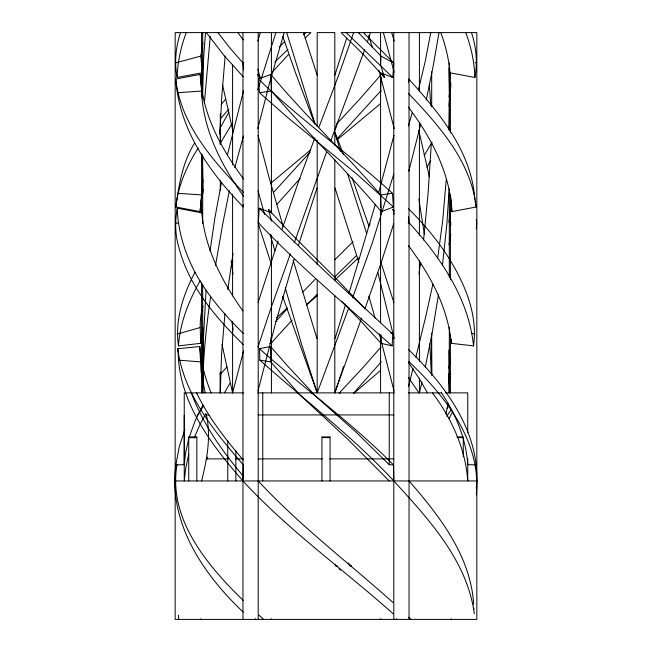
<?xml version="1.0" encoding="UTF-8"?>
<svg xmlns="http://www.w3.org/2000/svg" width="652" height="652" viewBox="0 0 652 652"><rect width="100%" height="100%" fill="white"/><g stroke="black" fill="none" stroke-linecap="round" stroke-linejoin="round"><path stroke-width="0.98" d="M243.237 612.122C203.196 574.273 168.045 522.513 175.893 464.852L184.247 464.705L184.247 415.316M202.454 98.322L202.454 96.414M220.278 372.08L220.311 392.871L221.509 354.729L224.94 313.636M474.314 613.736C467.142 560.467 428.592 519.073 393.792 480.948L393.425 464.86L389.244 464.713L389.244 392.871M392.145 345.91L392.797 334.101L325.984 272.259L259.26 208.2L258.265 222.674C300.059 266.758 346.497 305.959 392.145 345.91L381.021 343.327L362.43 322.805L341.648 301.224M336.473 139.52L380.629 91.044L381.086 77.238M448.894 373.62L449.309 392.871L448.894 350.01M408.502 245.657C429.807 274.394 447.916 307.084 451.29 343.319L473.539 345.902C476.971 322.047 470.035 297.956 459.252 276.668C446.604 251.085 428.519 228.591 408.356 208.558M473.768 609.62L473.768 608.226M202.911 179.683L200.099 211.623L175.828 206.986C178.102 185.828 186.716 165.828 198.2 148.085M202.462 95.453L203.391 61.101L205.502 32.6M202.283 154.548L203.049 193.408M206.073 290.295L203.44 338.209L202.69 392.871C202.788 360.507 205.975 328.225 210.677 296.228M451.241 339.39L451.29 343.319M205.201 392.871L201.036 371.542L199.781 346.489L177.751 348.747C183.579 394.33 214.182 431.249 243.318 464.86L242.96 480.948C288.331 530.321 343.262 569.302 393.148 613.736M269.602 343.685L270.979 343.327L270.979 337.443M393.792 480.948C352.813 436.75 304.712 400.157 259.863 360.157L259.504 348.747L270.515 346.489L288.094 366.538L312.634 392.871M363.596 307.385L338.869 281.362L290.507 233.114L268.534 209.496L271.379 220.539M381.086 334.989L381.021 343.327M219.805 134.247L221.892 95.086L225.16 56.023M448.967 129.691L449.538 95.453L448.918 67.767M201.59 212.821L177.262 208.2C177.898 230.563 184.638 252.52 194.997 272.259C183.033 294.72 174.76 320.377 178.461 345.902L200.71 343.319C200.474 330.841 198.95 318.38 203.074 306.195M298.127 392.871L270.751 361.86L270.515 346.489M305.144 38.02L310.906 32.6L175.168 32.6L175.168 619.4L476.832 619.4L476.832 32.6L341.094 32.6L363.596 54.67L384.493 77.49L380.572 64.613L380.98 56.096L358.38 32.6M201.59 72.894L177.124 77.466C177.548 62.127 180.881 46.944 186.252 32.6M380.572 207.882L380.572 72.894L392.806 77.466L393.751 62.983L363.425 32.6M449.163 188.795L446.897 223.726L442.415 265.69M177.124 77.466C174.288 62.453 175.681 47.123 180.522 32.6M431.322 143.758L428.071 193.603L423.58 239.969M242.96 480.948C211.036 444.55 178.542 401.836 178.143 351.265M243.383 600.565C207.263 565.545 167.613 518.568 177.067 464.501M200.099 211.623L201.06 200.596L202.951 189.512M408.576 349.586C445.903 385.674 481.559 433.67 476.278 488.34M450.41 209.496L448.975 222.495M204.386 102.926L210.262 36.382M201.59 77.49L203.131 63.162M446.229 179.618L442.667 220.987L437.663 258.151M450.858 82.918L449.032 106.284M194.622 143.016C182.519 162.364 178.925 184.866 175.828 206.986M184.247 464.705L185.616 452.879L188.648 439.098M450.41 132.886L450.41 72.894L474.876 77.466C477.712 62.453 476.319 47.123 471.477 32.6M178.461 345.902C179.968 322.756 188.811 300.8 200.156 280.792M476.327 228.828L476.726 222.674L476.245 219.887M408.454 82.185L408.763 79.022C439.481 113.089 471.657 151.59 474.786 199.325M476.31 494.909C481.535 441.575 445.202 396.082 408.804 361.51M243.546 204.451L243.286 206.986C208.925 171.37 179.219 129.691 175.73 79.022L200.205 74.409C200.971 79.854 201.452 85.355 201.484 90.856C203 129.561 221.24 165.372 243.595 196.17M451.208 619.4L451.274 618.756M200.71 343.319L203.074 327.899M201.59 64.613L200.783 56.096L202.894 42.779M175.893 464.852L179.21 446.84L184.875 429.652M210.042 251.15L214.842 218.233L221.493 182.389M450.866 85.591L448.983 96.635M227.841 289.235L233.008 253.514M450.719 373.474L449.098 383.172M420.662 262.471L418.943 274.003M450.817 234.524L448.951 244.647M438.486 294.704L432.211 332.61L425.283 367.223M439.008 32.6L433.05 66.716L426.237 100.066M215.502 265.69L222.764 223.726L229.382 190.637M430.736 32.6L425.283 61.101L418.47 89.723M243.229 344.558C215.6 317.475 188.917 286.252 179.039 247.956C175.038 234.94 174.866 221.46 177.262 208.2M450.671 359.325L448.878 368.144M207.401 458.878L207.727 457.068M432.863 284.182L425.772 316.448L415.837 357.28M445.919 413.979L448.168 403.425M201.59 480.948C206.961 459.464 211.232 436.954 206.35 414.933M227.475 154.687L243.555 90.677M422.015 381.86L419.415 392.871L419.415 378.184M420.801 123.945L408.78 171.223M257.768 128.64L269.398 83.595L284.158 32.6M222.022 344.427L232.585 392.871L243.595 350.923M257.939 391.061L275.91 321.86L294.06 259.3M393.955 135.363L378.413 193.603M408.543 386.457L413.099 368.201M234.81 167.515L243.489 135.999M188.738 454.257L185.608 468.845L184.247 480.948L184.247 392.871L243.546 392.871M412.243 112.657L408.397 125.983M375.267 204.549L348.983 293.261M188.917 438.12L195.217 420.564L202.927 405.21M257.768 41.133L260.335 32.6M336.913 123.961L335.209 129.569M345.723 304.044L335.087 338.453M393.775 174.084L372.292 242.935L352.528 297.931M275.886 32.6L257.85 89.569M393.735 223.726L381.175 262.634L364.843 309.015M334.883 75.127L346.644 38.207M257.939 347.157L270.026 310.825L290.385 253.791M258.102 302.52L278.102 241.11M298.429 245.356L316.978 188.078M342.047 371.11L343.506 366.571M341.754 372.023L334.81 392.871L334.81 295.951M370.475 32.6L367.312 42.054M282.055 229.227L298.241 182.389L314.802 138.028M353.628 32.6L339.651 72.535L319.072 126.912M334.81 392.871L361.567 318.086M364.721 49.633L330.849 140.636M294.231 242.886L326.628 151.761M348.934 307.385L317.19 392.871L282.56 296.228M194.06 438.062L200.074 424.37L205.95 413.409M452.504 411.958L449.163 418.413M220.148 127.963L228.958 112.095M430.622 160.555L427.019 167.238M219.985 143.896L231.876 123.888M431.909 142.218L424.159 155.779M224.492 392.871L229.92 383.319M448.951 405.226L447.133 408.331M451.323 409.309L446.816 416.335M197.075 415.674L203.783 405.764M231.574 262.813L232.903 260.8M255.087 619.4L255.584 618.756M221.191 104.564L225.641 99.161M380.418 75.428L360.14 98.615L336.905 123.733M381.061 346.986L361.721 368.942L339.366 392.871M381.249 361.86L353.873 392.871M220.384 118.77L228.836 109.177M275.657 321.689L287.32 308.575M220.156 374.631L226.92 366.962M273.547 192.397L310.165 152.095M276.994 204.28L300.173 178.379M380.287 619.4L380.849 618.756M270.979 343.327L292.129 320.083M272.56 71.736L288.404 54.67M368.755 225.535L370.189 224.019M279.219 47.197L284.867 41.321M302.724 292.08L315.185 279.276M306.407 305.242L316.953 294.565M353.074 241.672L334.761 259.806M356.228 255.763L334.68 276.978M274.761 62.119L287.915 49.471M358.445 257.874L335.209 279.716M303.457 34.841L305.87 32.6M276.538 317.801L287.263 307.923M270.767 183.253L310.865 149.715M380.116 103.978L337.451 139.528M317.394 295.527L306.171 305.291M380.556 370.45L353.669 393.466M339.227 393.637L340.108 392.871M408.193 223.09L408.991 222.674L408.486 216.529M243.555 70.196L242.992 62.983L243.799 62.576M381.322 211.623L393.458 206.986L392.431 193.31C349.26 153.497 300.368 120.278 258.494 79.022L270.727 74.409C305.739 116.048 345.193 153.676 380.654 194.924L381.322 211.623C346.155 170.066 306.799 132.209 271.371 90.946M199.789 327.671L177.157 334.085M200.783 56.096L175.241 62.983M450.565 195.453L451.901 211.623L476.172 206.986C471.037 161.28 438.812 125.241 408.38 93.35M393.458 206.986L358.494 175.575L289.154 118.77L259.48 92.714L271.371 91.044M392.431 193.31L380.654 194.924M177.703 92.714L201.484 91.044M257.703 392.871L394.297 392.871M408.307 392.871L441.885 392.871M445.275 392.871L467.753 392.871L467.753 432.374M206.285 414.933L209.015 414.933M258.265 414.933L393.735 414.933M188.379 436.905L197.189 436.905M321.599 436.905L330.401 436.905M456.807 436.905L463.311 436.905M457.354 437.614L463.254 437.614M206.285 458.878L228.208 458.878M235.527 458.878L243.131 458.878M258.265 458.878L322.202 458.878M329.798 458.878L393.735 458.878M175.168 480.948L476.832 480.948M335.144 565.846L337.182 565.846M349.602 565.846L351.534 565.846M476.107 464.852L467.753 464.705C466.098 438.829 455.919 414.126 441.38 392.871M178.469 360.157L200.245 361.86M201.444 194.924L177.882 193.31M259.863 360.157L270.751 361.86M380.629 91.044L381.371 91.141M474.843 334.085L471.999 333.384M475.153 62.576L476.759 62.983M175.274 222.674L178.461 223.514M259.26 208.2L271.428 212.821L271.428 77.653M392.797 334.101L390.662 333.033M393.751 62.983L380.98 56.096M258.265 222.674L259.064 223.09M311.892 392.871L355.389 431.526L389.244 464.713M263.636 619.4L259.007 615.203M259.504 348.747C303.514 388.16 351.835 422.732 393.425 464.86M297.695 392.871L347.834 439.293L389.244 480.948M392.952 602.472C347.883 562.163 299.431 525.414 258.208 480.948M346.13 32.6L392.806 77.466M408.755 617.305L410.89 619.4M243.294 333.441C224.834 315.12 207.336 295.299 194.997 272.259M243.693 192.682C213.082 160.946 180.661 124.695 175.73 79.022M243.269 76.773L223.709 55.094L206.391 32.6M335.267 564.73L336.554 566.075M339.121 568.764L340.401 570.109M408.991 222.674C440.377 257.116 468.755 298.396 473.539 345.902M348.331 563.002L350.833 565.716M242.992 62.983L229.773 47.832L217.947 32.6M409.04 480.948C439.578 516.017 470.768 556.115 473.678 604.396M271.428 212.821L268.534 209.496M243.286 459.953C225.437 439.318 208.518 417.508 196.562 392.871M271.15 618.756L271.713 619.4M394.207 210.955L392.944 209.496L394.15 214.223M380.572 72.894L384.493 77.49M257.89 74.898L260.091 77.49L257.866 69.381M243.098 475.911C222.063 450.923 202.666 423.735 191.321 392.871M392.944 209.496L394.004 210.792M257.768 74.613L260.091 77.49M396.416 618.756L396.913 619.4M243.245 39.853L237.89 32.6M243.661 179.047C221.02 148.583 201.761 113.089 200.205 74.409M432.447 392.871C451.608 418.437 465.609 448.755 467.753 480.948L467.753 458.421M408.356 107.05C431.127 137.466 450.19 172.902 451.901 211.623M408.323 377.345L418.967 392.871M408.576 362.536L419.171 378.535L427.508 392.871M242.878 310.947C221.704 281.004 203.864 246.758 201.59 209.496M211.15 392.871C205.078 378.103 200.897 362.447 199.781 346.489M335.063 132.47L343.539 154.687M314.761 123.945L295.389 72.421L282.781 36.382M465.748 32.6C471.119 46.944 474.452 62.127 474.876 77.466M440.76 32.6C446.147 46.985 449.53 62.144 450.41 77.49M352.096 177.776L369.024 226.48M270.825 262.634L258.265 223.726M381.029 262.748L393.898 302.52M303.522 32.6L317.116 75.127M286.676 32.6L315.087 123.961M335.022 188.078L358.877 262.357M347.744 174.361L366.677 233.62M316.913 338.453L293.131 260.172M340.474 151.215L334.753 132.56M368.69 35.395L372.341 47.555M391.665 32.6L394.232 41.133M383.392 32.6L394.167 72.258M283.107 226.358L268.958 177.116L258.045 135.363M270.189 234.492L274.859 250.792M368.885 296.163L375.087 318.209M378.902 70.245L394.232 128.64M285.242 287.695L301.42 343.791L317.19 392.871L317.19 280.287M264.525 214.549L258.094 190.832M379.317 333.742L394.061 391.061M377.867 272.471L394.142 338.453M418.837 130.62L429.366 176.855M232.984 131.362L222.528 84.801M476.172 206.986L475.658 204.451M475.341 202.748L475.047 201.036M418.869 199.08L424.403 234.524M233.057 274.003L231.118 260.939M420.353 262.357L420.817 265.421M233.131 330.091L231.973 321.86M178.053 351.241L177.751 348.747M227.915 287.695L228.07 289.235M258.494 79.022L259.447 91.842M200.726 618.756L200.792 619.4M450.891 225.168L450.41 219.211M178.73 619.4L178.412 615.211M429.318 84.548L430.809 105.657M429.782 343.791L431.379 374.745M270.727 74.409L271.362 89.837M220.678 143.758L220.074 129.756M448.951 126.724L449.073 129.504M431.461 338.453L431.722 374.794M463.27 438.617L463.27 456.759M450.41 194.883L450.41 279.879M450.41 334.655L450.41 392.871M449.309 62.951L449.309 130.498M449.309 192.177L449.309 277.344M449.309 327.271L449.309 392.871M431.689 71.761L431.689 107.001M431.689 142.25L431.689 144.206M431.689 333.148L431.689 375.242M419.415 32.6L419.415 91.337M419.415 122.666L419.415 235.25M419.415 260.702L419.415 361.542M409.04 32.6L409.04 619.4M393.792 32.6L393.792 619.4M380.572 32.6L380.572 64.613M380.572 209.887L380.572 322.87M380.572 334.875L380.572 392.871M334.81 145.184L334.81 32.6L317.19 32.6L317.19 126.586M334.81 159.87L334.81 280.287M330.051 480.948L330.051 437.614L321.949 437.614L321.949 480.948M317.19 140.286L317.19 264.622M271.428 32.6L271.428 75.779M271.428 219.211L271.428 221.191M271.428 234.997L271.428 392.871M262.756 392.871L262.756 480.948M258.208 32.6L258.208 619.4M242.96 32.6L242.96 619.4M235.853 450.711L235.853 480.948M232.585 64.907L232.585 164.76M232.585 194.133L232.585 295.951M232.585 321.403L232.585 392.871M227.752 440.63L227.752 480.948M220.311 113.855L220.311 144.206M220.311 180.425L220.311 190.221M220.311 372.308L220.311 392.871M202.69 32.6L202.69 98.191M202.69 155.95L202.69 223.506M202.69 284.199L202.69 392.871M201.59 32.6L201.59 96.431M201.59 153.888L201.59 212.919M201.59 282.365L201.59 392.871M196.839 480.948L196.839 437.614L188.73 437.614L188.73 480.948"/></g></svg>
